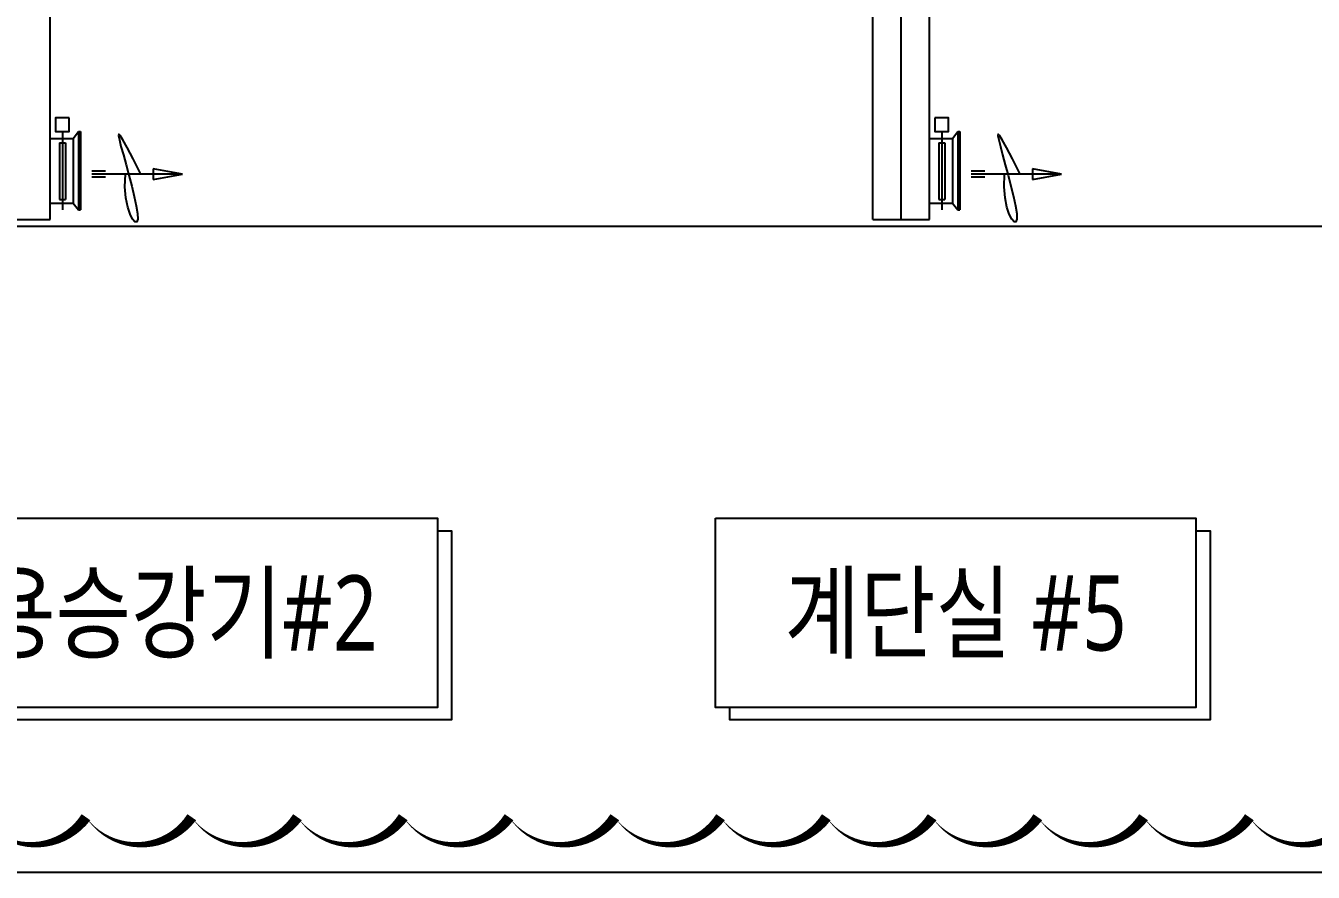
# Model space of a CAD drawing. Header units: millimetres. Extents: x 8533 to 164433, y 5768 to 115327.
# Drawn here: x 58016 to 68973, y 9464 to 16665 of the extents above; entities that cross this region are included whole.
import ezdxf
from ezdxf.enums import TextEntityAlignment as Align

# ---------------------------------------------------------------- set-up
doc = ezdxf.new("R2010")
doc.units = ezdxf.units.MM
doc.header["$LTSCALE"] = 250
for name, color, linetype in [('@공사용도서 3차이후 수정', 211, 'Continuous'), ('ARC', 8, 'Continuous'), ('OUT', 4, 'Continuous'), ('p', 3, 'Continuous')]:
    doc.layers.add(name, color=color, linetype=linetype)
doc.styles.get("Standard").update_dxf_attribs({"font": ''})
doc.styles.get('Standard').set_extended_font_data('Malgun Gothic')

msp = doc.modelspace()

# ---------------------------------------------------------------- linework, layer by layer
at = {"color": 2}
for points in [[(55834, 12475), (61520, 12475), (61520, 10866), (55834, 10866)], [(63887, 12475), (67973, 12475), (67973, 10866), (63887, 10866)]]:
    msp.add_lwpolyline(points, close=True, dxfattribs=at)
at = {"color": 2, "elevation": 0}
for points in [[(61520, 12369), (61640, 12369), (61640, 10761), (55954, 10761), (55954, 10866)], [(67973, 12369), (68094, 12369), (68094, 10761), (64008, 10761), (64008, 10866)]]:
    msp.add_lwpolyline(points, dxfattribs=at)
at = {"layer": '@공사용도서 3차이후 수정'}
msp.add_lwpolyline([(57629, 9932, 0, 90, 0.520567), (58529, 9932, 0, 90, 0.520567), (59429, 9932, 0, 90, 0.520567), (60329, 9932, 0, 90, 0.520567), (61229, 9932, 0, 90, 0.520567), (62129, 9932, 0, 90, 0.520567), (63029, 9932, 0, 90, 0.520567), (63929, 9932, 0, 90, 0.520567), (64829, 9932, 0, 90, 0.520567), (65729, 9932, 0, 90, 0.520567), (66629, 9932, 0, 90, 0.520567), (67529, 9932, 0, 90, 0.520567), (68429, 9932, 0, 90, 0.520567), (69329, 9932, 0, 90, 0.520567)], format="xyseb", dxfattribs=at)
at = {"layer": 'ARC'}
for p, q in [((19211, 14961), (124754, 14961)), ((17208, 9464), (130283, 9464))]:
    msp.add_line(p, q, dxfattribs=at)
at = {"layer": 'OUT'}
for p, q in [((58225, 15706), (58421, 15706)), ((58303, 15670), (58303, 15186)), ((58303, 15670), (58355, 15670)), ((58329, 15766), (58329, 15098)), ((58355, 15670), (58355, 15186)), ((58421, 15706), (58466, 15766)), ((58421, 15706), (58421, 15155)), ((58466, 15766), (58481, 15766)), ((58466, 15766), (58466, 15098)), ((58481, 15766), (58481, 15098)), ((65707, 15706), (65903, 15706)), ((65785, 15670), (65785, 15186)), ((65785, 15670), (65837, 15670)), ((65811, 15766), (65811, 15098)), ((65837, 15670), (65837, 15186)), ((65903, 15706), (65948, 15766)), ((65903, 15706), (65903, 15155)), ((65948, 15766), (65948, 15098)), ((65948, 15766), (65964, 15766)), ((65964, 15766), (65964, 15098)), ((58225, 15155), (58421, 15155)), ((58303, 15186), (58355, 15186)), ((58421, 15155), (58466, 15098)), ((65707, 15155), (65903, 15155)), ((65785, 15186), (65837, 15186)), ((65903, 15155), (65948, 15098)), ((58466, 15098), (58481, 15098)), ((65948, 15098), (65964, 15098))]:
    msp.add_line(p, q, dxfattribs=at)
at = {"layer": 'OUT', "elevation": 0}
for points in [[(58271, 15881), (58271, 15766), (58387, 15766), (58387, 15881)], [(58387, 15881), (58271, 15881), (58271, 15766), (58387, 15766)]]:
    msp.add_lwpolyline(points, dxfattribs=at)
msp.add_lwpolyline([(65753, 15881), (65753, 15766), (65869, 15766), (65869, 15881)], close=True, dxfattribs=at)
at = {"layer": 'p', "color": 4, "linetype": 'Continuous'}
for p, q in [((58225, 15017), (58225, 91126)), ((65226, 15017), (65226, 47995)), ((65707, 15017), (65707, 47995)), ((57744, 15017), (58225, 15017)), ((65226, 15017), (65707, 15017))]:
    msp.add_line(p, q, dxfattribs=at)
at = {"layer": 'p', "color": 1}
for p, q in [((65467, 15017), (65467, 47995)), ((58696, 15429), (58580, 15429)), ((59349, 15403), (58580, 15403)), ((58696, 15377), (58580, 15377)), ((66178, 15429), (66062, 15429)), ((66831, 15403), (66062, 15403)), ((66178, 15377), (66062, 15377))]:
    msp.add_line(p, q, dxfattribs=at)
at = {"layer": 'p', "color": 1, "linetype": 'Continuous'}
for p, q in [((59100, 15449), (59100, 15356)), ((59349, 15403), (59100, 15449)), ((66831, 15403), (66583, 15449)), ((66583, 15449), (66583, 15356)), ((59100, 15356), (59349, 15403)), ((66583, 15356), (66831, 15403))]:
    msp.add_line(p, q, dxfattribs=at)
at = {"layer": 'p', "color": 1}
for points in [[(58996, 15403), (58930, 15532), (58880, 15629), (58844, 15694), (58821, 15731), (58809, 15742), (58807, 15729), (58814, 15694), (58827, 15639), (58847, 15567), (58870, 15483), (58894, 15393), (58918, 15301), (58940, 15212), (58957, 15132), (58967, 15067), (58969, 15020), (58961, 14998), (58945, 14998), (58925, 15020), (58904, 15063), (58884, 15123), (58868, 15201), (58861, 15295), (58864, 15403)], [(66478, 15403), (66412, 15532), (66362, 15629), (66326, 15694), (66303, 15731), (66291, 15742), (66289, 15729), (66296, 15694), (66310, 15639), (66329, 15567), (66352, 15483), (66376, 15393), (66400, 15301), (66422, 15212), (66439, 15132), (66449, 15067), (66451, 15020), (66443, 14998), (66427, 14998), (66407, 15020), (66386, 15063), (66366, 15123), (66350, 15201), (66343, 15295), (66346, 15403)]]:
    msp.add_lwpolyline(points, dxfattribs=at)

# ---------------------------------------------------------------- texts
at = {"color": 2, "width": 0.8}
for s, p in [('비상용승강기#2', (58677, 11670)), ('계단실 #5', (65930, 11670))]:
    msp.add_text(s, height=640, dxfattribs=at).set_placement(p, align=Align.MIDDLE_CENTER)

doc.saveas('drawing.dxf')
